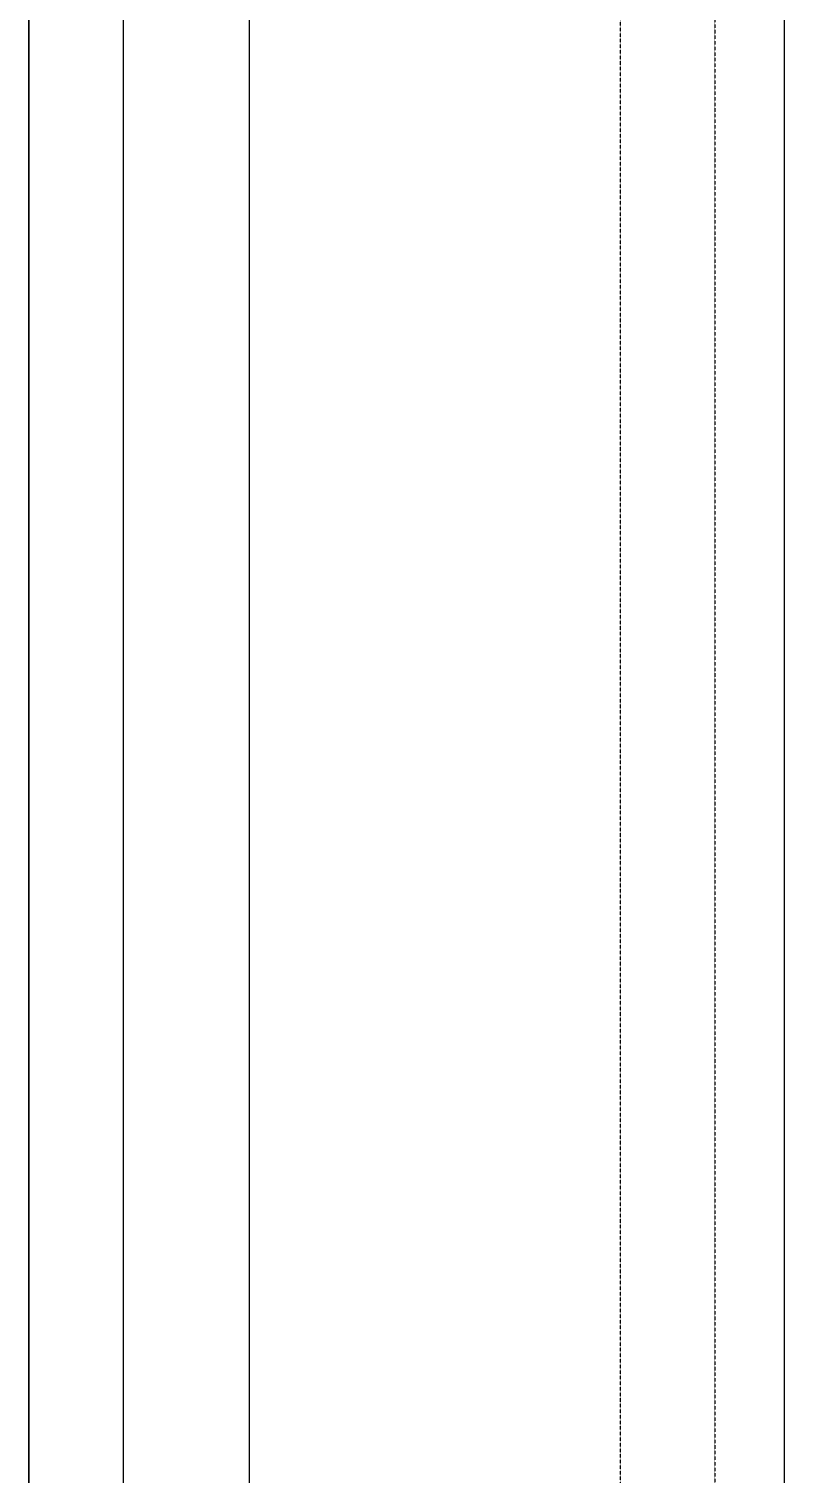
# Model space of a CAD drawing. Extents: x 152195838 to 160350639, y 364657247 to 370318102.
# Drawn here: x 157579347 to 157579947, y 365006647 to 365007796 of the extents above; entities that cross this region are included whole.
import ezdxf

# ---------------------------------------------------------------- set-up
doc = ezdxf.new("R2010")
doc.units = 0
doc.header["$MEASUREMENT"] = 0
doc.linetypes.add('HID', pattern=[2.3, 1.5, -0.8])
for name, color, linetype in [('4A.TEC ELE 1', 7, 'CONTINUOUS'), ('4A.TEC 벽체 3', 4, 'CONTINUOUS'), ('A-DOOR-DOCKSEAL', 4, 'CONTINUOUS')]:
    doc.layers.add(name, color=color, linetype=linetype)
doc.layers.add('DEFPOINT', color=135, linetype='CONTINUOUS', plot=False)

# ---------------------------------------------------------------- blocks, each defined once
blk = doc.blocks.new('zw$BB1D')
at = {"layer": '4A.TEC ELE 1', "color": 7}
blk.add_line((2712, 351.9999995827675), (312, 351.9999995827675), dxfattribs=at)
blk.add_line((2712, 351.9999995827675), (312, 351.9999995827675), dxfattribs=at)
blk.add_line((2712, 351.9999995827675), (312, 351.9999995827675), dxfattribs=at)
blk.add_line((2712, 351.9999995827675), (312, 351.9999995827675), dxfattribs=at)
at = {"layer": 'A-DOOR-DOCKSEAL', "linetype": 'HID', "ltscale": 0.1}
blk.add_lwpolyline([(216.6000000238419, 897.0008111894131), (2807.399999976158, 897.0008111596107), (2807.399999976158, 822.0008111596107), (216.6000000238419, 822.0008111894131)], close=True, dxfattribs=at)
at = {"layer": 'A-DOOR-DOCKSEAL', "color": 8, "linetype": 'Continuous'}
blk.add_lwpolyline([(312, 351.9999995827675), (2712, 351.9999995827675)], dxfattribs=at)
blk = doc.blocks.new('aq9q7q')
at = {"layer": '4A.TEC 벽체 3'}
blk.add_blockref('zw$BB1D', (1978538.773665793, 826410.8338572367), dxfattribs=at)
blk = doc.blocks.new('A$C111325cc')
at = {"layer": 'DEFPOINT'}
blk.add_line((136276.2632995844, 243999.9978490472), (136276.2632995844, -0.002151131629943848), dxfattribs=at)

msp = doc.modelspace()

# ---------------------------------------------------------------- linework, layer by layer
at = {"layer": '4A.TEC 벽체 3'}
for points in [[(157579347.004577, 365070431.8958187), (157579347.004577, 364983031.8958186)], [(157579422.004577, 365070431.8958187), (157579422.004577, 364983031.8958186)], [(157579522.004577, 365070131.8958187), (157579522.004577, 364983031.8958186)]]:
    msp.add_lwpolyline(points, dxfattribs=at)

# ---------------------------------------------------------------- block references
at = {"layer": '4A.TEC 벽체 3', "linetype": 'ByBlock', "ltscale": 0.1, "rotation": 270}
msp.add_blockref('aq9q7q', (156752584.1707197, 366987407.6694844), dxfattribs=at)
at = {"layer": 'DEFPOINT'}
msp.add_blockref('A$C111325cc', (157443670.7412774, 364896968.7327564), dxfattribs=at)

doc.saveas('drawing.dxf')
